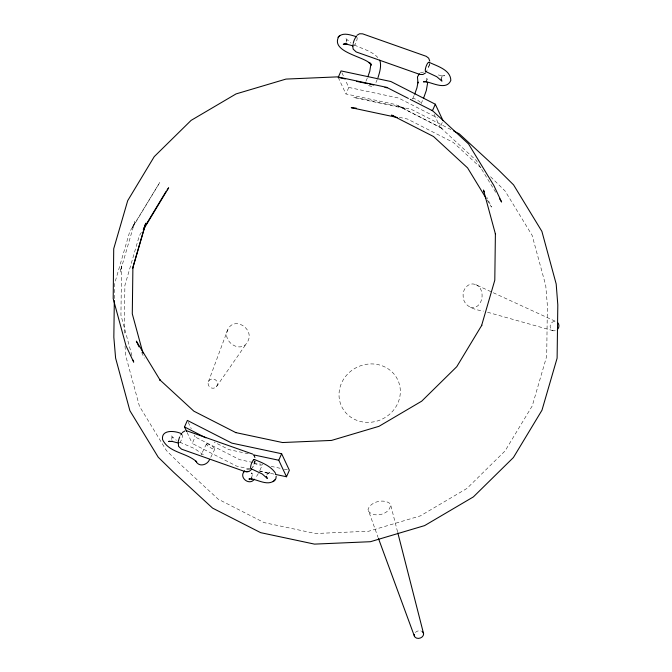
<?xml version="1.0" encoding="UTF-8"?>
<svg xmlns="http://www.w3.org/2000/svg" width="672" height="672" viewBox="0 0 672 672"><rect width="100%" height="100%" fill="white"/><g stroke="black" fill="none" stroke-linecap="round" stroke-linejoin="round"><path stroke-width="0.5" stroke-dasharray="3.36 2.52" d="M114.341 298.561L114.534 283.928L129.679 231.832L159.835 182.339L131.905 228.623L134.854 221.592L120.179 272.051L121.573 265.927L120.935 315.176L132.073 356.168M124.261 333.094L124.883 285.432L139.314 235.796L141.985 231.378M255.066 460.421L252.815 467.468M429.551 64.42L427.51 70.182M346.374 42.185L346.71 39.749L346.836 40.732L345.887 38.581L350.986 43.05M227.716 329.801C221.575 341.905 241.685 354.572 247.909 341.166C254.554 328.7 233.957 315.731 227.716 329.801L208.438 381.654M171.688 439.463L172.066 437.035L172.192 438.018L171.284 435.842L176.366 440.278M441.168 78.758L442.176 76.524L441.529 77.129L444.679 75.55L440.647 75.642L441.538 75.751L436.422 74.474M377.261 79.464L375.329 84.025M249.925 468.972L236.72 466.158L192.259 443.461L195.115 436.951L194.258 435.12M450.971 129.604L411.188 109.301L357.311 97.835L353.413 97.482L405.686 108.604L398.084 105.899L443.024 128.839L395.724 104.546L345.937 93.954L348.802 87.444L345.358 80.094M206.396 444.066L201.155 454.776L201.667 454.062M365.929 81.245L367.55 77.557M214.838 449.03L209.95 458.984M412.726 98.641L414.288 95.088M259.946 470.266L262.441 464.587A4.906 1.42 16.2 0 1 254.99 463.663L254.092 463.168A4.906 1.42 16.2 0 1 253.436 462.664M421.168 103.606L422.831 99.817M495.684 192.31L476.297 160.49L440.185 127.243L442.638 121.666M266.834 474.852L268.372 472.928L266.826 474.398L267.473 473.785M258.342 473.55L256.15 477.036M216.544 386.568A4.78 4.62 27.6 0 0 213.469 379.008A4.78 4.62 27.6 0 0 208.396 385.216A4.78 4.62 27.6 0 0 216.544 386.568L246.456 343.56M426.611 80.27L426.124 80.741L427.148 77.263L427.678 79.901M252.008 477.422L251.521 477.884L252.487 474.39L252.588 475.18L251.63 472.954L252.185 473.542L250.202 472.139M267.7 473.567L269.942 472.752L265.936 472.844L266.826 472.937L259.854 471.08M420.344 72.92L424.452 71.837M246.691 469.61L249.724 469.048M555.282 330.75A4.78 4.36 -69.8 0 1 550.133 326.004A4.78 4.36 -69.8 0 1 556.046 321.602L474.936 284.315C468.006 282.139 462.445 289.657 463.134 296.041C463.126 306.827 474.953 309.784 483.504 311.102M470.408 307.415C483.244 310.094 486.604 287.91 474.936 284.315M348.802 87.444L398.588 98.036L437.489 117.894M399.302 117.306L407.509 119.062L453.348 142.456L481.463 168.344M248.287 453.743L228.976 449.635L214.158 442.067M252.79 462.462L239.585 459.648L195.115 436.951M253.806 462.68L260.921 464.192M271.076 466.351L280.224 468.3M284.29 469.165L287.339 469.812M259.073 470.921L274.31 474.163M487.536 312.236L553.006 330.674M354.371 44.957C362.779 49.182 373.262 51.248 379.193 59.178M179.735 442.176L194.561 448.594L203.364 454.768M490.585 176.736L505.117 191.033L532.123 235.368L545.748 285.524L547.369 305.449L546.706 356.219L532.274 405.854L505.042 450.971L466.88 488.494L420.378 515.869L368.71 531.224L315.403 533.518L264.079 522.589L218.232 499.195L181.003 464.915L166.463 450.618L139.457 406.283L125.832 356.126L125.026 346.164M397.547 531.812L390.432 503.958C384.392 498.322 370.684 501.413 368.021 509.401L378.092 537.482M368.365 511.064C374.102 518.801 391.457 513.937 390.432 503.958M487.124 199.954L491.467 207.077L487.024 197.602M434.162 114.391L440.185 127.243M341.922 72.752L343.636 76.423M338.201 77.423L345.937 93.954M188.236 422.268L191.251 428.694M187.093 432.449L192.259 443.461M141.674 352.489L144.337 358.176M253.898 461.32A4.906 1.42 16.2 0 1 255.788 461.336M179.659 442.84A4.931 1.336 -70.5 0 0 182.364 436.724A4.838 1.31 -70.5 0 0 182.524 434.851M254.705 461.185A4.838 1.31 -70.5 0 1 252.403 467.611M412.784 99.002A4.906 1.067 31.1 0 1 414.632 98.784A4.906 1.067 31.1 0 1 419.345 101.455L420.16 102.136A4.906 1.067 31.1 0 1 421.109 103.253M371.776 86.335A4.906 1.42 16.2 0 1 367.072 84.949M429.366 63.924A4.838 1.31 -70.5 0 1 427.619 69.476M357.176 37.598A4.838 1.31 -70.5 0 1 354.396 45.486M415.372 632.478A4.78 3.73 -17.3 0 1 420.991 630.932M207.127 443.873L206.623 443.881A4.906 1.067 31.1 0 0 208.698 446.569A4.906 1.067 31.1 0 0 214.108 449.224L214.612 449.215A4.906 1.067 31.1 0 0 212.537 446.527A4.906 1.067 31.1 0 0 207.127 443.873M365.299 422.276A31.055 28.82 -25.1 0 0 398.152 380.764A31.055 28.82 -25.1 0 0 345.576 376.421A31.055 28.82 -25.1 0 0 365.299 422.276"/><path stroke-width="1.01" d="M352.682 45.973L353.186 49.14L356.202 51.954L419.857 74.441L422.898 74.508L425.586 72.92M370.852 64.344L369.81 71.207L367.87 76.759M114.316 300.644L113.837 337.218L115.601 358.092L129.898 410.71L158.239 457.229L173.527 472.164L212.579 508.116L260.66 532.661L314.496 544.118L370.415 541.708L424.612 525.605L473.382 496.894L513.416 457.531L541.976 410.214L557.113 358.151L557.81 304.895L556.189 284.004L541.892 231.378L513.559 184.867L498.38 169.84L459.304 133.854L453.751 131.023M132.896 267.372L132.292 313.841L142.968 353.136M441.168 78.758L441.932 81.186L436.842 76.759L425.897 71.585M427.669 82.715L426.308 90.485L423.671 97.919M178.273 440.975L178.517 446.3L181.507 449.148L245.162 471.635L249.278 471.358L251.656 469.249M132.619 268.447L145.782 223.196L132.779 267.918M377.983 77.65C379.73 72.08 381.671 65.932 379.789 60.144M145.421 224.431L144.052 228.026M414.674 94.198L416.934 87.856L418.018 82.102L417.967 82.975L417.455 76.902L419.454 73.735M186.665 431.533L184.514 426.938L187.379 420.428L231.84 443.125L281.627 453.726L289.363 470.249L286.507 476.759L275.327 474.382M286.507 476.759L278.762 460.236L281.627 453.726M345.307 78.943L338.201 77.423L341.057 70.921L390.844 81.514L435.305 104.21L432.449 110.72L410.214 99.372M338.881 36.439C330.112 51.576 362.678 56.272 369.76 63.21L369.104 62.656L371.423 65.092L370.541 63.025M244.667 471.08C238.182 476.952 249.22 486.352 254.394 479.195M274.327 480.598L275.864 478.674L276.192 476.238M144.119 227.833L145.186 226.069M146.252 224.297L166.009 191.57M143.237 229.883L168.647 187.79L167.126 190M209.53 459.673C207.194 465.175 198.736 467.418 195.922 461.143L196.711 461.849C186.724 452.6 168.773 452.861 162.565 439.555C160.986 428.988 175.795 430.786 181.776 433.852M339.133 36.221C343.921 32.138 351.128 35.263 356.395 36.641M345.736 43.243L344.837 44.108L345.509 43.47L343.266 44.276L347.273 44.184L346.382 44.1L353.287 45.94M250.068 478.817L248.892 479.06L252.084 478.993L251.194 478.901C258.308 479.867 267.338 485.898 274.084 480.816M337.982 37.304L340.007 35.381M243.76 471.937L244.751 471.005M273.202 481.648L275.226 479.732M356.866 35.356L359.554 33.768L362.594 33.835L426.25 56.322L428.669 58.162L429.769 61.085M182.263 432.516L184.951 430.954M424.788 81.564L423.461 81.858L426.678 81.782L425.788 81.673C432.944 82.95 446.746 90.56 450.836 80.354C450.534 69.754 437.178 66.192 429.324 62.395M169.856 441.193L168.538 441.487L172.561 441.395L171.671 441.286L178.609 443.134M246.322 471.87L247.044 471.82M247.506 471.794L248.195 471.744M356.185 108.133L351.254 107.696L397.547 117.55M186.824 430.819L252.689 454.087M387.089 87.427L337.495 76.868L285.978 79.086L236.048 93.92L191.117 120.372L154.241 156.635L127.705 200.659L113.719 248.758L113.198 298.654L125.966 345.643L133.703 362.166L133.157 360.167M356.488 81.32L367.66 83.698M369.692 84.134L373.758 85M384.93 87.377L387.979 88.024L408.358 98.423M253.361 454.826L278.762 460.236M254.688 459.614C262.374 462.756 271.034 466.133 275.663 473.458M251.236 468.787L262.223 473.978L267.33 478.456L266.372 476.305L266.507 477.288M394.044 116.206L391.566 115.105L433.516 136.517L467.586 167.891L486.041 198.173M184.514 426.938L205.817 437.816M432.02 110.208L468.56 143.968L493.861 185.506L501.598 202.028L499.447 198.492M254.041 455.423L254.932 457.498M484.361 191.923L483.47 190.025L495.516 234.368L495.398 233.68L494.794 280.19L481.572 325.66L481.799 325.231L456.775 366.685L421.714 401.167L378.983 426.317L331.506 440.429L282.517 442.537L235.36 432.499L235.864 432.617L193.872 411.18L159.76 379.772L160.222 380.318L136.349 341.124L139.012 346.811M435.305 104.21L443.05 120.733M378.454 538.465L414.456 636.308M397.807 532.82L423.604 633.78M181.759 434.011A4.838 1.31 -70.5 0 0 181.297 434.347A4.931 1.336 -70.5 0 0 180.785 434.977M178.592 440.462A4.931 1.336 -70.5 0 1 179.726 436.918M426.535 71.106A4.838 1.31 -70.5 0 1 425.418 68.838M425.477 68.712A4.838 1.31 -70.5 0 1 427.619 63.294A4.838 1.31 -70.5 0 1 429.366 63.101M353.094 45.184A4.838 1.31 -70.5 0 1 353.094 44.36M353.228 43.336A4.931 1.336 -70.5 0 1 356.395 36.809M251.017 468.712A4.838 1.31 -70.5 0 1 251.042 464.856A4.838 1.31 -70.5 0 1 253.436 459.967M253.495 459.85A4.838 1.31 -70.5 0 1 254.587 459.774M557.911 322.888A4.78 4.36 -69.8 0 1 557.357 329.582M422.008 631.361A4.78 3.73 -17.3 0 1 420.42 637.988A4.78 3.73 -17.3 0 1 414.296 634.36"/></g></svg>
